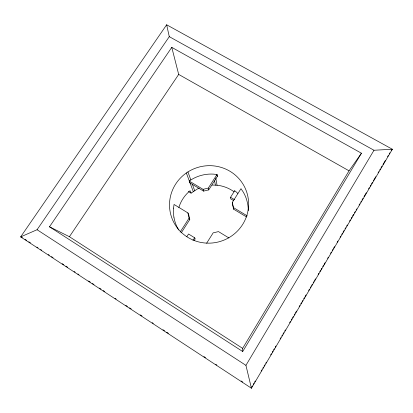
<?xml version="1.0" encoding="UTF-8"?>
<svg xmlns="http://www.w3.org/2000/svg" width="413" height="413" viewBox="0 0 413 413"><rect width="100%" height="100%" fill="white"/><g stroke="black" fill="none" stroke-linecap="round" stroke-linejoin="round"><path stroke-width="0.62" d="M173.537 208.167L174.049 204.456L187.91 212.922L188.633 214.388L189.784 219.509L181.281 232.803M251.672 387.115L252.328 386.005M253.308 384.338L253.964 383.228M254.62 382.118L255.275 381.008M261.171 371.013L261.821 369.903M262.807 368.236L263.463 367.126M264.119 366.016L264.769 364.906M265.755 363.244L266.411 362.129M270.665 354.912L271.32 353.802M272.301 352.139L272.957 351.024M273.613 349.914L274.268 348.804M275.249 347.142L275.905 346.027M280.164 338.81L280.819 337.7M281.8 336.037L282.456 334.922M283.111 333.812L283.767 332.702M284.748 331.04L285.404 329.93M289.663 322.708L290.318 321.598M291.299 319.936L291.955 318.826M292.61 317.711L293.266 316.601M294.247 314.938L294.903 313.828M295.558 312.713L296.539 311.051M299.157 306.606L299.812 305.496M300.798 303.834L301.449 302.724M302.104 301.609L302.76 300.499M303.746 298.836L304.396 297.727M305.052 296.617L306.038 294.949M308.656 290.509L309.311 289.394M310.292 287.732L310.948 286.622M311.603 285.512L312.259 284.397M313.24 282.735L313.895 281.625M314.551 280.515L315.532 278.847M318.155 274.408L318.81 273.292M319.791 271.63L320.447 270.52M321.102 269.41L321.758 268.3M322.739 266.633L323.394 265.523M324.05 264.413L325.031 262.745M327.648 258.306L328.304 257.196M330.596 253.308L331.252 252.198M332.238 250.531L332.888 249.421M333.544 248.311L334.53 246.644M337.147 242.204L337.803 241.094M340.095 237.207L340.751 236.097M341.732 234.429L342.387 233.319M343.043 232.209L344.024 230.542M345.01 228.874L345.666 227.764M346.646 226.102L347.302 224.992M349.594 221.105L350.25 219.995M351.231 218.327L351.886 217.217M352.542 216.107L353.523 214.44M354.504 212.778L355.159 211.662M356.145 210L356.796 208.89M359.088 205.003L359.744 203.893M360.73 202.225L361.385 201.116M362.036 200.006L363.022 198.338M364.003 196.676L366.295 192.788M368.587 188.901L369.243 187.791M370.224 186.124L370.879 185.014M371.535 183.904L372.516 182.236M373.502 180.574L375.794 176.687M378.086 172.799L378.742 171.689M379.723 170.022L380.378 168.912M381.034 167.802L382.015 166.134M382.996 164.472L385.293 160.585M387.585 156.697L388.235 155.587M389.222 153.92L389.877 152.81M251.341 387.673L251.424 388.215L245.936 365.35L373.987 150.26L392.35 149.243L251.424 388.215L20.65 236.886L166.645 24.785L392.35 149.243L391.183 150.59M242.71 351.52L361.442 153.218L171.777 47.366L49.488 226.794L242.71 351.52L242.643 348.365L349.047 170.832L361.442 153.218M206.639 243.216L213.16 232.86L218.492 231.6L228.926 237.971M246.628 216.99L233.655 209.2L232.411 204.099L232.276 202.494L240.975 188.689L243.066 191.766A37.475 36.68 -15.6 0 1 246.716 199.954L247.588 203.449A37.475 36.68 -15.6 0 1 248.259 210.63M233.428 200.486L230.686 198.849L230.542 197.29L234.698 190.708M192.979 240.366L194.631 237.764L188.55 234.006L186.857 236.664M194.249 240.376L195.225 238.833L194.631 237.764M180.109 232.121L189.077 218.11L187.91 212.922M189.221 181.049L203.041 189.34L208.286 188.101L216.995 174.493L213.268 174.105A37.475 36.68 -15.6 0 0 190.832 179.97L189.221 181.049L189.918 182.913L203.557 191.105L208.73 189.882L217.326 176.444L216.995 174.493M49.488 226.794L69.41 236.716L178.684 74.423L171.777 47.366M22.359 237.547L20.65 236.886L37.077 229.721L169.278 36.654L166.645 24.785M188.364 191.508L191.074 193.145L197.548 188.891A34.661 34.042 -15.6 0 1 199.061 188.168M186.346 172.975L187.941 171.916A39.622 38.677 -15.6 0 1 246.866 192.561A39.622 38.677 -15.6 0 1 210.398 243.123A39.622 38.677 -15.6 0 1 170.559 196.02L171.044 194.187A39.622 38.677 -15.6 0 1 186.346 172.975L193.238 191.482M234.052 191.777A34.661 34.042 -15.6 0 0 223.639 186.573L222.024 186.124A34.661 34.042 -15.6 0 0 217.078 185.256L213.733 185.076A34.661 34.042 -15.6 0 0 212.055 185.101M217.326 176.444L216.871 174.472M169.278 36.654L373.987 150.26M178.684 74.423L349.047 170.832M234.646 190.785L235.286 191.162A35.1 34.455 -15.6 0 1 237.8 193.418M230.542 197.29L234.615 199.716M232.276 202.494L233.536 207.662L247.237 215.88M69.41 236.716L242.643 348.365M37.077 229.721L245.936 365.35M25.048 239.318L26.664 240.376M28.822 241.786L30.438 242.849M36.902 247.088L37.981 247.795M40.675 249.56L41.754 250.268M48.218 254.506L49.297 255.213M51.449 256.623L53.065 257.681M62.229 263.69L63.845 264.748M65.997 266.163L67.613 267.221M74.082 271.46L75.156 272.167M77.851 273.933L78.929 274.64M88.63 280.995L90.246 282.058M92.398 283.468L94.014 284.531M99.404 288.062L101.02 289.121M103.178 290.535L104.794 291.593M115.031 298.305L116.105 299.012M125.805 305.367L127.421 306.431M129.579 307.84L131.195 308.903M140.353 314.907L141.969 315.966M152.206 322.677L153.285 323.384M162.98 329.744L164.596 330.803M166.754 332.212L168.37 333.276M203.929 356.589L205.545 357.648M215.782 364.359L216.861 365.066M241.109 380.962L242.725 382.02M178.71 229.995L178.086 228.962A37.475 36.68 -15.6 0 1 174.673 220.609L173.894 217.124M189.077 218.11L189.784 219.509M191.074 193.145L190.109 190.698L189.619 191.1A35.327 34.666 -15.6 0 0 178.855 207.481M187.941 171.916L190.832 179.97M192.339 184.167L194.631 190.553M203.041 189.34L203.557 191.105M208.286 188.101L208.73 189.882M214.584 180.899L215.405 185.127M215.762 178.013L217.078 185.256M233.536 207.662L233.655 209.2M173.909 217.093A37.475 36.68 -15.6 0 1 173.553 208.142"/></g></svg>
